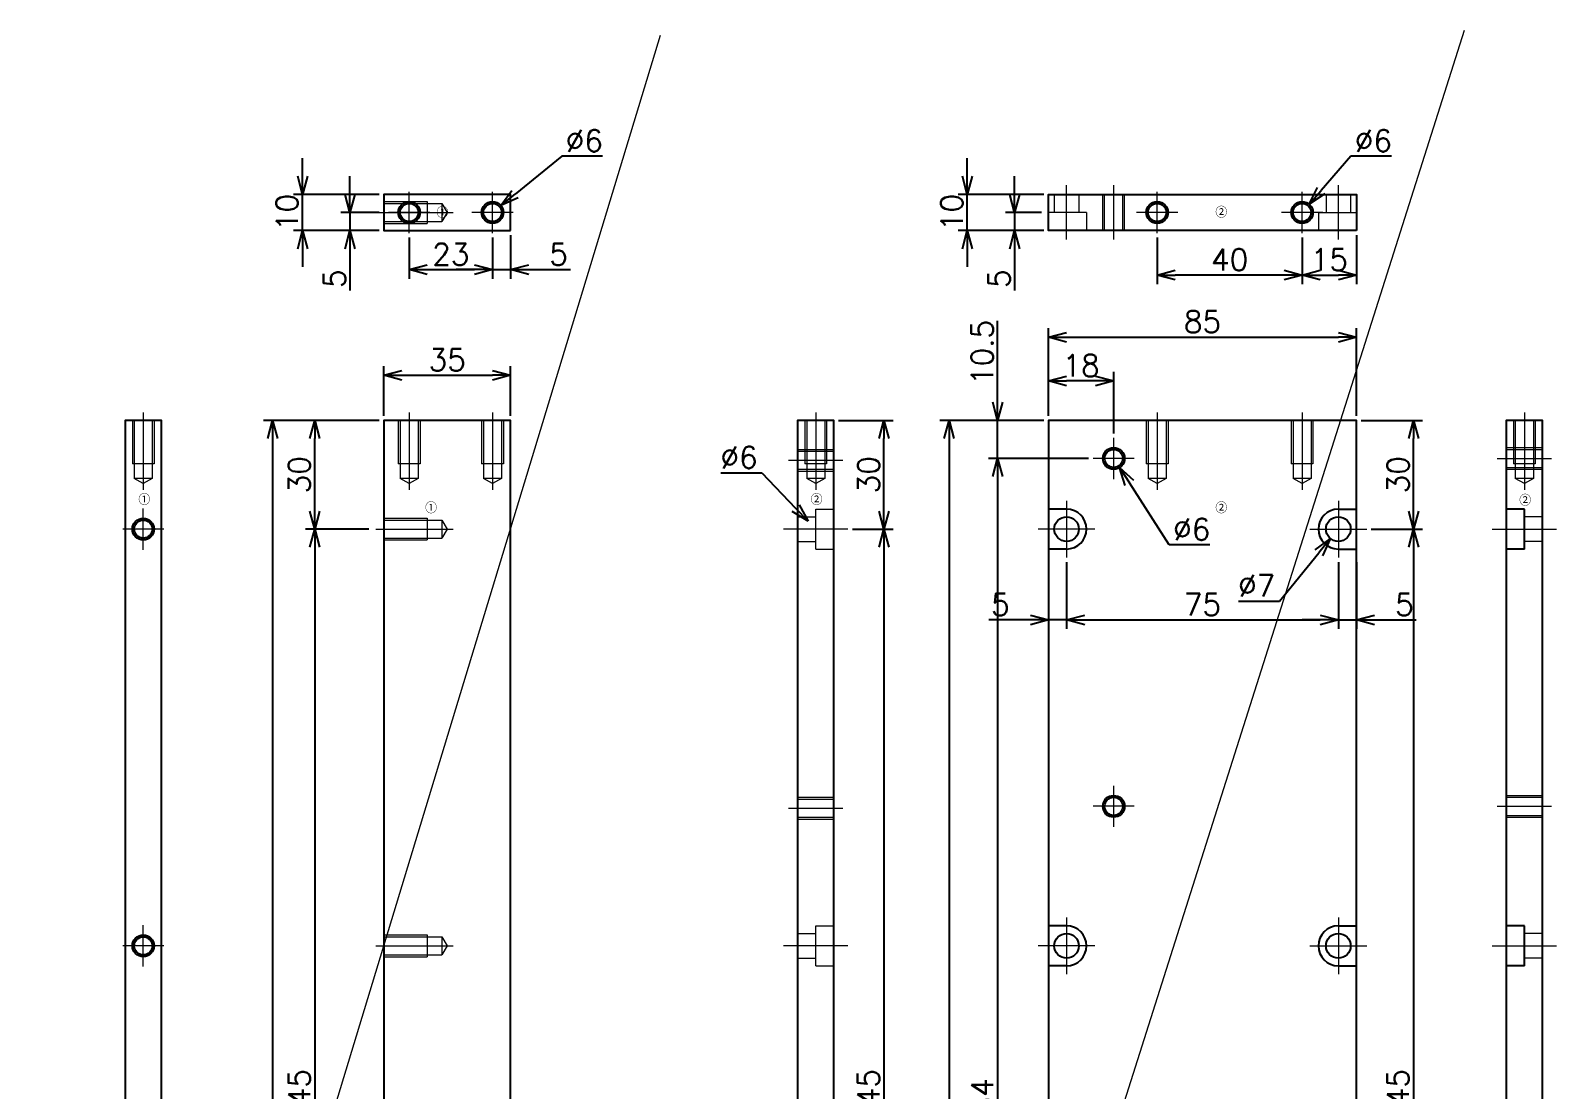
# Model space of a CAD drawing. Header units: millimetres. Extents: x -16130 to 36813, y -8099 to 27484.
# Drawn here: x 9134 to 9555.2, y 26459.9 to 26752.1 of the extents above; entities that cross this region are included whole.
import ezdxf

# ---------------------------------------------------------------- set-up
doc = ezdxf.new("R2010")
doc.units = ezdxf.units.MM
doc.header["$LTSCALE"] = 6
doc.header["$PDMODE"] = 99
doc.header["$PDSIZE"] = 1
doc.linetypes.add('CENTER2', pattern=[28.575, 19.05, -3.175, 3.175, -3.175])
doc.linetypes.add('HIDDEN', pattern=[9.525, 6.35, -3.175])
for name, color, linetype, lineweight in [('04_HIDDEN', 2, 'HIDDEN', 13), ('05_CENTER', 4, 'CENTER2', 13), ('08_DIM', 3, 'Continuous', 13)]:
    doc.layers.add(name, color=color, linetype=linetype, lineweight=lineweight)
doc.layers.add('10_DRAFT', color=8, linetype='Continuous', lineweight=0, plot=False)
doc.styles.add('KSS_TXT', font='txt.shx', dxfattribs={"bigfont": 'extfont2.shx'})
doc.dimstyles.new('KSS_DIM', dxfattribs={"dimtxt": 3, "dimasz": 2.5, "dimexe": 1.25, "dimexo": 0.625, "dimtad": 1, "dimdsep": 46, "dimtxsty": 'KSS_TXT', "dimblk": 'OPEN30', "dimcen": 0, "dimazin": 2, "dimtfac": 0.75, "dimtmove": 0, "dimatfit": 3, "dimldrblk": 'OPEN30', "dimfxl": 1, "dimtolj": 1, "dimarcsym": 0})
doc.dimstyles.new('KSS_DIM$3', dxfattribs={"dimtxt": 3, "dimasz": 2.5, "dimexe": 1.25, "dimexo": 0.625, "dimtad": 1, "dimtih": 1, "dimtoh": 1, "dimdsep": 46, "dimtxsty": 'KSS_TXT', "dimblk": 'OPEN30', "dimcen": 0, "dimazin": 2, "dimtfac": 0.75, "dimtofl": 0, "dimtmove": 0, "dimatfit": 3, "dimldrblk": 'OPEN30', "dimfxl": 1, "dimtolj": 1, "dimarcsym": 0})

# ---------------------------------------------------------------- blocks, each defined once
blk = doc.blocks.new('A$C4AC76D23_1_1')
at = {"color": 0}
blk.add_lwpolyline([(-7, -405), (28, -405), (28, 0), (-7, 0)], close=True, dxfattribs=at)
at = {"layer": '04_HIDDEN'}
for p, q in [((-3, 0), (-3, -12)), ((-2.5, 0), (-2.5, -16)), ((2.5, 0), (2.5, -16)), ((3, 0), (3, -12)), ((20, 0), (20, -12)), ((20.5, 0), (20.5, -16)), ((25.5, 0), (25.5, -16)), ((26, 0), (26, -12)), ((3, -12), (-3, -12)), ((26, -12), (20, -12)), ((0, -17.44), (-2.5, -16)), ((2.5, -16), (-2.5, -16)), ((2.5, -16), (0, -17.44)), ((23, -17.44), (20.5, -16)), ((25.5, -16), (20.5, -16)), ((25.5, -16), (23, -17.44)), ((-7, -27), (5, -27)), ((-7, -27.5), (9, -27.5)), ((5, -27), (5, -33)), ((9, -27.5), (10.44, -30)), ((9, -27.5), (9, -32.5)), ((-7, -32.5), (9, -32.5)), ((-7, -33), (5, -33)), ((10.44, -30), (9, -32.5)), ((-7, -142), (5, -142)), ((-7, -142.5), (9, -142.5)), ((5, -142), (5, -148)), ((9, -142.5), (10.44, -145)), ((9, -142.5), (9, -147.5)), ((10.44, -145), (9, -147.5)), ((-7, -147.5), (9, -147.5)), ((-7, -148), (5, -148))]:
    blk.add_line(p, q, dxfattribs=at)
at = {"layer": '05_CENTER'}
for p, q in [((0, 2.19), (0, -19.18)), ((23, 2.19), (23, -19.18)), ((-9.19, -30), (12.18, -30)), ((-9.19, -145), (12.18, -145))]:
    blk.add_line(p, q, dxfattribs=at)
at = {"layer": '10_DRAFT', "style": 'KSS_TXT'}
blk.add_text('①', height=3, dxfattribs=at).set_placement((4.39, -25.64))
blk = doc.blocks.new('M6tz_1_1_1')
at = {"color": 0}
for radius in [3, 2.5]:
    blk.add_circle((0, 0), radius, dxfattribs=at)
at = {"layer": '05_CENTER'}
for p, q in [((0, -5.68), (0, 5.68)), ((5.68, 0), (-5.68, 0))]:
    blk.add_line(p, q, dxfattribs=at)
blk = doc.blocks.new('A$C66604951_1_1')
at = {"color": 0}
blk.add_lwpolyline([(28, -5), (28, 5), (-7, 5), (-7, -5)], close=True, dxfattribs=at)
at = {"layer": '04_HIDDEN'}
for p, q in [((-7, 3), (5, 3)), ((-7, 2.5), (9, 2.5)), ((5, 3), (5, -3)), ((9, 2.5), (10.44, 0)), ((9, 2.5), (9, -2.5)), ((10.44, 0), (9, -2.5)), ((-7, -2.5), (9, -2.5)), ((-7, -3), (5, -3))]:
    blk.add_line(p, q, dxfattribs=at)
at = {"layer": '05_CENTER'}
blk.add_line((-9.19, 0), (12.18, 0), dxfattribs=at)
for p in [(0, 0), (23, 0)]:
    blk.add_blockref('M6tz_1_1_1', p)
at = {"layer": '10_DRAFT', "style": 'KSS_TXT'}
blk.add_text('①', height=3, dxfattribs=at).set_placement((7.53, -1.52))
blk = doc.blocks.new('A$C596D3FAF_1_1')
at = {"color": 0}
blk.add_lwpolyline([(-5, -405), (5, -405), (5, 0), (-5, 0)], close=True, dxfattribs=at)
at = {"layer": '04_HIDDEN'}
for p, q in [((-3, 0), (-3, -12)), ((-2.5, 0), (-2.5, -16)), ((2.5, 0), (2.5, -16)), ((3, 0), (3, -12)), ((3, -12), (-3, -12)), ((0, -17.44), (-2.5, -16)), ((2.5, -16), (-2.5, -16)), ((2.5, -16), (0, -17.44))]:
    blk.add_line(p, q, dxfattribs=at)
at = {"layer": '05_CENTER'}
blk.add_line((0, 2.19), (0, -19.18), dxfattribs=at)
for p in [(0, -30), (0, -145)]:
    blk.add_blockref('M6tz_1_1_1', p)
at = {"layer": '10_DRAFT', "style": 'KSS_TXT'}
blk.add_text('①', height=3, dxfattribs=at).set_placement((-1.36, -23.35))
blk = doc.blocks.new('A$C70AD5BA4_1_1')
at = {"color": 0}
blk.add_lwpolyline([(-5, -405), (5, -405), (5, 0), (-5, 0)], close=True, dxfattribs=at)
at = {"layer": '04_HIDDEN'}
for p, q in [((-3, 0), (-3, -12)), ((-2.5, 0), (-2.5, -16)), ((2.5, 0), (2.5, -16)), ((3, 0), (3, -12)), ((-5, -8), (5, -8)), ((-5, -8.5), (5, -8.5)), ((3, -12), (-3, -12)), ((-5, -13.5), (5, -13.5)), ((-5, -14), (5, -14)), ((0, -17.44), (-2.5, -16)), ((2.5, -16), (-2.5, -16)), ((2.5, -16), (0, -17.44)), ((-5, -104), (5, -104)), ((-5, -104.5), (5, -104.5)), ((-5, -109.5), (5, -109.5)), ((-5, -110), (5, -110))]:
    blk.add_line(p, q, dxfattribs=at)
at = {"layer": '04_HIDDEN', "color": 9}
for p, q in [((0, -24.5), (5, -24.5)), ((0, -35.5), (0, -24.5)), ((-5, -26.6), (0, -26.6)), ((-5, -33.4), (0, -33.4)), ((0, -35.5), (5, -35.5)), ((-5, -141.6), (0, -141.6)), ((0, -139.5), (5, -139.5)), ((0, -150.5), (0, -139.5)), ((-5, -148.4), (0, -148.4)), ((0, -150.5), (5, -150.5))]:
    blk.add_line(p, q, dxfattribs=at)
at = {"layer": '05_CENTER'}
for p, q in [((0, 2.19), (0, -19.18)), ((-7.5, -11), (7.5, -11)), ((-7.5, -107), (7.5, -107))]:
    blk.add_line(p, q, dxfattribs=at)
at = {"layer": '05_CENTER', "color": 9}
for p, q in [((8.86, -30), (-8.86, -30)), ((8.86, -145), (-8.86, -145))]:
    blk.add_line(p, q, dxfattribs=at)
at = {"layer": '10_DRAFT', "style": 'KSS_TXT'}
blk.add_text('②', height=3, dxfattribs=at).set_placement((-1.43, -23.35))
blk = doc.blocks.new('A$C09780D0B_1_1')
for p, q in [((-67, -24.5), (-72, -24.5)), ((8, -24.5), (13, -24.5)), ((-67, -35.5), (-72, -35.5)), ((8, -35.5), (13, -35.5)), ((-67, -139.5), (-72, -139.5)), ((8, -139.5), (13, -139.5)), ((-67, -150.5), (-72, -150.5)), ((8, -150.5), (13, -150.5))]:
    blk.add_line(p, q)
at = {"color": 0}
blk.add_lwpolyline([(-72, -405), (13, -405), (13, 0), (-72, 0)], close=True, dxfattribs=at)
for centre in [(-67, -30), (8, -30), (-67, -145), (8, -145)]:
    blk.add_circle(centre, 3.4, dxfattribs=at)
for centre, start, end in [((-67, -30), 270, 90), ((8, -30), 90, 270), ((-67, -145), 270, 90), ((8, -145), 90, 270)]:
    blk.add_arc(centre, 5.5, start, end, dxfattribs=at)
at = {"layer": '04_HIDDEN'}
for p, q in [((-45, 0), (-45, -12)), ((-44.5, 0), (-44.5, -16)), ((-39.5, 0), (-39.5, -16)), ((-39, 0), (-39, -12)), ((-5, 0), (-5, -12)), ((-4.5, 0), (-4.5, -16)), ((0.5, 0), (0.5, -16)), ((1, 0), (1, -12)), ((-39, -12), (-45, -12)), ((1, -12), (-5, -12)), ((-42, -17.44), (-44.5, -16)), ((-39.5, -16), (-44.5, -16)), ((-39.5, -16), (-42, -17.44)), ((-2, -17.44), (-4.5, -16)), ((0.5, -16), (-4.5, -16)), ((0.5, -16), (-2, -17.44))]:
    blk.add_line(p, q, dxfattribs=at)
at = {"layer": '05_CENTER'}
for p, q in [((-42, 2.19), (-42, -19.18)), ((-2, 2.19), (-2, -19.18)), ((-67, -22.16), (-67, -37.84)), ((8, -22.16), (8, -37.84)), ((-59.16, -30), (-74.84, -30)), ((0.16, -30), (15.84, -30)), ((-67, -137.16), (-67, -152.84)), ((8, -137.16), (8, -152.84)), ((-59.16, -145), (-74.84, -145)), ((0.16, -145), (15.84, -145))]:
    blk.add_line(p, q, dxfattribs=at)
for p in [(-54, -10.5), (-54, -106.5)]:
    blk.add_blockref('M6tz_1_1_1', p)
at = {"layer": '10_DRAFT', "style": 'KSS_TXT'}
blk.add_text('②', height=3, dxfattribs=at).set_placement((-25.95, -25.64))
blk = doc.blocks.new('_Open30')
at = {"color": 0, "linetype": 'ByBlock', "lineweight": -2}
for p, q in [((-1, 0.268), (0, 0)), ((0, 0), (-1, -0.268)), ((0, 0), (-1, 0))]:
    blk.add_line(p, q, dxfattribs=at)
blk = doc.blocks.new('*D976')
at = {"layer": '08_DIM', "color": 0, "lineweight": -2, "transparency": 16777216}
for p, q in [((9231.53, 26645.77), (9231.53, 26659.47)), ((9266.53, 26645.77), (9266.53, 26659.47)), ((9236.53, 26656.97), (9261.53, 26656.97))]:
    blk.add_line(p, q, dxfattribs=at)
at = {"layer": 'Defpoints', "color": 0, "transparency": 16777216}
for p in [(9266.53, 26656.97), (9231.53, 26644.52), (9266.53, 26644.52)]:
    blk.add_point(p, dxfattribs=at)
at = {"layer": '08_DIM', "color": 0, "lineweight": -2, "transparency": 16777216, "xscale": 5, "yscale": 5, "zscale": 5, "rotation": 180}
blk.add_blockref('_Open30', (9231.53, 26656.97), dxfattribs=at)
at = {"layer": '08_DIM', "color": 0, "lineweight": -2, "transparency": 16777216, "xscale": 5, "yscale": 5, "zscale": 5}
blk.add_blockref('_Open30', (9266.53, 26656.97), dxfattribs=at)
at = {"layer": '08_DIM', "color": 0, "transparency": 16777216, "insert": (9249.03, 26661.23), "char_height": 6, "attachment_point": 5, "style": 'KSS_TXT'}
blk.add_mtext('\\A1;35', dxfattribs=at)
blk = doc.blocks.new('*D977')
at = {"layer": '08_DIM', "color": 0, "lineweight": -2, "transparency": 16777216}
for p, q in [((9230.28, 26644.52), (9209.96, 26644.52)), ((9212.46, 26619.52), (9212.46, 26639.52)), ((9227.44, 26614.52), (9209.96, 26614.52))]:
    blk.add_line(p, q, dxfattribs=at)
at = {"layer": 'Defpoints', "color": 0, "transparency": 16777216}
for p in [(9212.46, 26644.52), (9231.53, 26644.52), (9228.69, 26614.52)]:
    blk.add_point(p, dxfattribs=at)
at = {"layer": '08_DIM', "color": 0, "lineweight": -2, "transparency": 16777216, "xscale": 5, "yscale": 5, "zscale": 5}
for p, rotation in [((9212.46, 26644.52), 90), ((9212.46, 26614.52), 270)]:
    blk.add_blockref('_Open30', p, dxfattribs=dict(at, rotation=rotation))
at = {"layer": '08_DIM', "color": 0, "transparency": 16777216, "insert": (9208.21, 26629.52), "char_height": 6, "attachment_point": 5, "rotation": 90, "style": 'KSS_TXT'}
blk.add_mtext('\\A1;30', dxfattribs=at)
blk = doc.blocks.new('*D978')
at = {"layer": '08_DIM', "color": 0, "lineweight": -2, "transparency": 16777216}
for p, q in [((9227.44, 26614.52), (9209.96, 26614.52)), ((9212.46, 26609.52), (9212.46, 26274.52)), ((9227.44, 26269.52), (9209.96, 26269.52))]:
    blk.add_line(p, q, dxfattribs=at)
at = {"layer": 'Defpoints', "color": 0, "transparency": 16777216}
for p in [(9228.69, 26614.52), (9212.46, 26269.52), (9228.69, 26269.52)]:
    blk.add_point(p, dxfattribs=at)
at = {"layer": '08_DIM', "color": 0, "lineweight": -2, "transparency": 16777216, "xscale": 5, "yscale": 5, "zscale": 5}
for p, rotation in [((9212.46, 26614.52), 90), ((9212.46, 26269.52), 270)]:
    blk.add_blockref('_Open30', p, dxfattribs=dict(at, rotation=rotation))
at = {"layer": '08_DIM', "color": 0, "transparency": 16777216, "insert": (9208.2, 26442.02), "char_height": 6, "attachment_point": 5, "rotation": 90, "style": 'KSS_TXT'}
blk.add_mtext('\\A1;3x115=345', dxfattribs=at)
blk = doc.blocks.new('*D979')
at = {"layer": '08_DIM', "color": 0, "lineweight": -2, "transparency": 16777216}
for p, q in [((9230.28, 26644.52), (9198.34, 26644.52)), ((9200.84, 26639.52), (9200.84, 26244.52)), ((9230.28, 26239.52), (9198.34, 26239.52))]:
    blk.add_line(p, q, dxfattribs=at)
at = {"layer": 'Defpoints', "color": 0, "transparency": 16777216}
for p in [(9231.53, 26644.52), (9200.84, 26239.52), (9231.53, 26239.52)]:
    blk.add_point(p, dxfattribs=at)
at = {"layer": '08_DIM', "color": 0, "lineweight": -2, "transparency": 16777216, "xscale": 5, "yscale": 5, "zscale": 5}
for p, rotation in [((9200.84, 26644.52), 90), ((9200.84, 26239.52), 270)]:
    blk.add_blockref('_Open30', p, dxfattribs=dict(at, rotation=rotation))
at = {"layer": '08_DIM', "color": 0, "transparency": 16777216, "insert": (9196.59, 26442.02), "char_height": 6, "attachment_point": 5, "rotation": 90, "style": 'KSS_TXT'}
blk.add_mtext('\\A1;405', dxfattribs=at)
blk = doc.blocks.new('*D981')
at = {"layer": '08_DIM', "color": 0, "lineweight": -2, "transparency": 16777216}
for p, q in [((9238.53, 26694.98), (9238.53, 26683.63)), ((9261.53, 26694.98), (9261.53, 26683.63)), ((9243.53, 26686.13), (9256.53, 26686.13))]:
    blk.add_line(p, q, dxfattribs=at)
at = {"layer": 'Defpoints', "color": 0, "transparency": 16777216}
for p in [(9238.53, 26696.23), (9261.53, 26696.23), (9261.53, 26686.13)]:
    blk.add_point(p, dxfattribs=at)
at = {"layer": '08_DIM', "color": 0, "lineweight": -2, "transparency": 16777216, "xscale": 5, "yscale": 5, "zscale": 5, "rotation": 180}
blk.add_blockref('_Open30', (9238.53, 26686.13), dxfattribs=at)
at = {"layer": '08_DIM', "color": 0, "lineweight": -2, "transparency": 16777216, "xscale": 5, "yscale": 5, "zscale": 5}
blk.add_blockref('_Open30', (9261.53, 26686.13), dxfattribs=at)
at = {"layer": '08_DIM', "color": 0, "transparency": 16777216, "insert": (9250.03, 26690.38), "char_height": 6, "attachment_point": 5, "style": 'KSS_TXT'}
blk.add_mtext('\\A1;23', dxfattribs=at)
blk = doc.blocks.new('*D982')
at = {"layer": '08_DIM', "color": 0, "lineweight": -2, "transparency": 16777216}
for p, q in [((9261.53, 26694.98), (9261.53, 26683.63)), ((9266.53, 26695.65), (9266.53, 26683.63)), ((9256.53, 26686.13), (9251.53, 26686.13)), ((9261.53, 26686.13), (9266.53, 26686.13)), ((9271.53, 26686.13), (9283.03, 26686.13))]:
    blk.add_line(p, q, dxfattribs=at)
at = {"layer": 'Defpoints', "color": 0, "transparency": 16777216}
for p in [(9261.53, 26696.23), (9266.53, 26696.9), (9266.53, 26686.13)]:
    blk.add_point(p, dxfattribs=at)
at = {"layer": '08_DIM', "color": 0, "lineweight": -2, "transparency": 16777216, "xscale": 5, "yscale": 5, "zscale": 5}
blk.add_blockref('_Open30', (9261.53, 26686.13), dxfattribs=at)
at = {"layer": '08_DIM', "color": 0, "lineweight": -2, "transparency": 16777216, "xscale": 5, "yscale": 5, "zscale": 5, "rotation": 180}
blk.add_blockref('_Open30', (9266.53, 26686.13), dxfattribs=at)
at = {"layer": '08_DIM', "color": 0, "transparency": 16777216, "insert": (9279.78, 26690.38), "char_height": 6, "attachment_point": 5, "style": 'KSS_TXT'}
blk.add_mtext('\\A1;5', dxfattribs=at)
blk = doc.blocks.new('*D983')
at = {"layer": '08_DIM', "color": 0, "lineweight": -2, "transparency": 16777216}
for p, q in [((9209.1, 26711.9), (9209.1, 26716.9)), ((9230.28, 26706.9), (9206.6, 26706.9)), ((9209.1, 26696.9), (9209.1, 26706.9)), ((9230.28, 26696.9), (9206.6, 26696.9)), ((9209.1, 26691.9), (9209.1, 26686.9))]:
    blk.add_line(p, q, dxfattribs=at)
at = {"layer": 'Defpoints', "color": 0, "transparency": 16777216}
for p in [(9209.1, 26706.9), (9231.53, 26706.9), (9231.53, 26696.9)]:
    blk.add_point(p, dxfattribs=at)
at = {"layer": '08_DIM', "color": 0, "lineweight": -2, "transparency": 16777216, "xscale": 5, "yscale": 5, "zscale": 5}
for p, rotation in [((9209.1, 26706.9), 270), ((9209.1, 26696.9), 90)]:
    blk.add_blockref('_Open30', p, dxfattribs=dict(at, rotation=rotation))
at = {"layer": '08_DIM', "color": 0, "transparency": 16777216, "insert": (9204.85, 26701.9), "char_height": 6, "attachment_point": 5, "rotation": 90, "style": 'KSS_TXT'}
blk.add_mtext('\\A1;10', dxfattribs=at)
blk = doc.blocks.new('*D984')
at = {"layer": '08_DIM', "color": 0, "lineweight": -2, "transparency": 16777216}
for p, q in [((9222.18, 26706.9), (9222.18, 26711.9)), ((9230.28, 26701.9), (9219.68, 26701.9)), ((9222.18, 26701.9), (9222.18, 26696.9)), ((9230.28, 26696.9), (9219.68, 26696.9)), ((9222.18, 26691.9), (9222.18, 26680.4))]:
    blk.add_line(p, q, dxfattribs=at)
at = {"layer": 'Defpoints', "color": 0, "transparency": 16777216}
for p in [(9231.53, 26701.9), (9222.18, 26696.9), (9231.53, 26696.9)]:
    blk.add_point(p, dxfattribs=at)
at = {"layer": '08_DIM', "color": 0, "lineweight": -2, "transparency": 16777216, "xscale": 5, "yscale": 5, "zscale": 5}
for p, rotation in [((9222.18, 26701.9), 270), ((9222.18, 26696.9), 90)]:
    blk.add_blockref('_Open30', p, dxfattribs=dict(at, rotation=rotation))
at = {"layer": '08_DIM', "color": 0, "transparency": 16777216, "insert": (9217.93, 26683.65), "char_height": 6, "attachment_point": 5, "rotation": 90, "style": 'KSS_TXT'}
blk.add_mtext('\\A1;5', dxfattribs=at)
blk = doc.blocks.new('*D985')
at = {"layer": '08_DIM', "color": 0, "lineweight": -2, "transparency": 16777216}
for p, q in [((9280.62, 26717.42), (9267.74, 26706.95)), ((9291.87, 26717.42), (9280.62, 26717.42))]:
    blk.add_line(p, q, dxfattribs=at)
at = {"layer": 'Defpoints', "color": 0, "transparency": 16777216}
for p in [(9263.86, 26703.79), (9259.2, 26700.01)]:
    blk.add_point(p, dxfattribs=at)
at = {"layer": '08_DIM', "color": 0, "lineweight": -2, "transparency": 16777216, "xscale": 5, "yscale": 5, "zscale": 5, "rotation": 219.1107463387515}
blk.add_blockref('_Open30', (9263.86, 26703.79), dxfattribs=at)
at = {"layer": '08_DIM', "color": 0, "transparency": 16777216, "insert": (9286.87, 26721.67), "char_height": 6, "attachment_point": 5, "style": 'KSS_TXT'}
blk.add_mtext('\\A1;%%C6', dxfattribs=at)
blk = doc.blocks.new('*D986')
at = {"layer": '08_DIM', "color": 0, "lineweight": -2, "transparency": 16777216}
for p, q in [((9414.96, 26645.77), (9414.96, 26657.92)), ((9432.96, 26640.95), (9432.96, 26657.92)), ((9427.96, 26655.42), (9419.96, 26655.42))]:
    blk.add_line(p, q, dxfattribs=at)
at = {"layer": 'Defpoints', "color": 0, "transparency": 16777216}
for p in [(9414.96, 26655.42), (9414.96, 26644.52), (9432.96, 26639.7)]:
    blk.add_point(p, dxfattribs=at)
at = {"layer": '08_DIM', "color": 0, "lineweight": -2, "transparency": 16777216, "xscale": 5, "yscale": 5, "zscale": 5, "rotation": 180}
blk.add_blockref('_Open30', (9414.96, 26655.42), dxfattribs=at)
at = {"layer": '08_DIM', "color": 0, "lineweight": -2, "transparency": 16777216, "xscale": 5, "yscale": 5, "zscale": 5}
blk.add_blockref('_Open30', (9432.96, 26655.42), dxfattribs=at)
at = {"layer": '08_DIM', "color": 0, "transparency": 16777216, "insert": (9423.96, 26659.67), "char_height": 6, "attachment_point": 5, "style": 'KSS_TXT'}
blk.add_mtext('\\A1;18', dxfattribs=at)
blk = doc.blocks.new('*D987')
at = {"layer": '08_DIM', "color": 0, "lineweight": -2, "transparency": 16777216}
for p, q in [((9414.96, 26645.77), (9414.96, 26669.98)), ((9499.96, 26645.77), (9499.96, 26669.98)), ((9419.96, 26667.48), (9494.96, 26667.48))]:
    blk.add_line(p, q, dxfattribs=at)
at = {"layer": 'Defpoints', "color": 0, "transparency": 16777216}
for p in [(9499.96, 26667.48), (9414.96, 26644.52), (9499.96, 26644.52)]:
    blk.add_point(p, dxfattribs=at)
at = {"layer": '08_DIM', "color": 0, "lineweight": -2, "transparency": 16777216, "xscale": 5, "yscale": 5, "zscale": 5, "rotation": 180}
blk.add_blockref('_Open30', (9414.96, 26667.48), dxfattribs=at)
at = {"layer": '08_DIM', "color": 0, "lineweight": -2, "transparency": 16777216, "xscale": 5, "yscale": 5, "zscale": 5}
blk.add_blockref('_Open30', (9499.96, 26667.48), dxfattribs=at)
at = {"layer": '08_DIM', "color": 0, "transparency": 16777216, "insert": (9457.46, 26671.74), "char_height": 6, "attachment_point": 5, "style": 'KSS_TXT'}
blk.add_mtext('\\A1;85', dxfattribs=at)
blk = doc.blocks.new('*D988')
at = {"layer": '08_DIM', "color": 0, "lineweight": -2, "transparency": 16777216}
for p, q in [((9400.93, 26649.52), (9400.93, 26672.02)), ((9413.71, 26644.52), (9398.43, 26644.52)), ((9400.93, 26634.02), (9400.93, 26644.52)), ((9426.03, 26634.02), (9398.43, 26634.02)), ((9400.93, 26629.02), (9400.93, 26624.02))]:
    blk.add_line(p, q, dxfattribs=at)
at = {"layer": 'Defpoints', "color": 0, "transparency": 16777216}
for p in [(9400.93, 26644.52), (9414.96, 26644.52), (9427.28, 26634.02)]:
    blk.add_point(p, dxfattribs=at)
at = {"layer": '08_DIM', "color": 0, "lineweight": -2, "transparency": 16777216, "xscale": 5, "yscale": 5, "zscale": 5}
for p, rotation in [((9400.93, 26644.52), 270), ((9400.93, 26634.02), 90)]:
    blk.add_blockref('_Open30', p, dxfattribs=dict(at, rotation=rotation))
at = {"layer": '08_DIM', "color": 0, "transparency": 16777216, "insert": (9396.67, 26663.27), "char_height": 6, "attachment_point": 5, "rotation": 90, "style": 'KSS_TXT'}
blk.add_mtext('\\A1;10.5', dxfattribs=at)
blk = doc.blocks.new('*D989')
at = {"layer": '08_DIM', "color": 0, "lineweight": -2, "transparency": 16777216}
for p, q in [((9413.71, 26644.52), (9385.01, 26644.52)), ((9387.51, 26639.52), (9387.51, 26244.52)), ((9413.71, 26239.52), (9385.01, 26239.52))]:
    blk.add_line(p, q, dxfattribs=at)
at = {"layer": 'Defpoints', "color": 0, "transparency": 16777216}
for p in [(9414.96, 26644.52), (9387.51, 26239.52), (9414.96, 26239.52)]:
    blk.add_point(p, dxfattribs=at)
at = {"layer": '08_DIM', "color": 0, "lineweight": -2, "transparency": 16777216, "xscale": 5, "yscale": 5, "zscale": 5}
for p, rotation in [((9387.51, 26644.52), 90), ((9387.51, 26239.52), 270)]:
    blk.add_blockref('_Open30', p, dxfattribs=dict(at, rotation=rotation))
at = {"layer": '08_DIM', "color": 0, "transparency": 16777216, "insert": (9383.26, 26442.02), "char_height": 6, "attachment_point": 5, "rotation": 90, "style": 'KSS_TXT'}
blk.add_mtext('\\A1;405', dxfattribs=at)
blk = doc.blocks.new('*D990')
at = {"layer": '08_DIM', "color": 0, "lineweight": -2, "transparency": 16777216}
for p, q in [((9426.03, 26634.02), (9398.43, 26634.02)), ((9400.93, 26629.02), (9400.93, 26255.02)), ((9426.03, 26250.02), (9398.43, 26250.02))]:
    blk.add_line(p, q, dxfattribs=at)
at = {"layer": 'Defpoints', "color": 0, "transparency": 16777216}
for p in [(9427.28, 26634.02), (9400.93, 26250.02), (9427.28, 26250.02)]:
    blk.add_point(p, dxfattribs=at)
at = {"layer": '08_DIM', "color": 0, "lineweight": -2, "transparency": 16777216, "xscale": 5, "yscale": 5, "zscale": 5}
for p, rotation in [((9400.93, 26634.02), 90), ((9400.93, 26250.02), 270)]:
    blk.add_blockref('_Open30', p, dxfattribs=dict(at, rotation=rotation))
at = {"layer": '08_DIM', "color": 0, "transparency": 16777216, "insert": (9396.68, 26442.02), "char_height": 6, "attachment_point": 5, "rotation": 90, "style": 'KSS_TXT'}
blk.add_mtext('\\A1;4x96=384', dxfattribs=at)
blk = doc.blocks.new('*D991')
at = {"layer": '08_DIM', "color": 0, "lineweight": -2, "transparency": 16777216}
for p, q in [((9356.98, 26644.52), (9372.06, 26644.52)), ((9369.56, 26619.52), (9369.56, 26639.52)), ((9360.84, 26614.52), (9372.06, 26614.52))]:
    blk.add_line(p, q, dxfattribs=at)
at = {"layer": 'Defpoints', "color": 0, "transparency": 16777216}
for p in [(9355.73, 26644.52), (9369.56, 26644.52), (9359.59, 26614.52)]:
    blk.add_point(p, dxfattribs=at)
at = {"layer": '08_DIM', "color": 0, "lineweight": -2, "transparency": 16777216, "xscale": 5, "yscale": 5, "zscale": 5}
for p, rotation in [((9369.56, 26644.52), 90), ((9369.56, 26614.52), 270)]:
    blk.add_blockref('_Open30', p, dxfattribs=dict(at, rotation=rotation))
at = {"layer": '08_DIM', "color": 0, "transparency": 16777216, "insert": (9365.31, 26629.52), "char_height": 6, "attachment_point": 5, "rotation": 90, "style": 'KSS_TXT'}
blk.add_mtext('\\A1;30', dxfattribs=at)
blk = doc.blocks.new('*D992')
at = {"layer": '08_DIM', "color": 0, "lineweight": -2, "transparency": 16777216}
for p, q in [((9360.84, 26614.52), (9372.06, 26614.52)), ((9369.56, 26609.52), (9369.56, 26274.52)), ((9360.84, 26269.52), (9372.06, 26269.52))]:
    blk.add_line(p, q, dxfattribs=at)
at = {"layer": 'Defpoints', "color": 0, "transparency": 16777216}
for p in [(9359.59, 26614.52), (9359.59, 26269.52), (9369.56, 26269.52)]:
    blk.add_point(p, dxfattribs=at)
at = {"layer": '08_DIM', "color": 0, "lineweight": -2, "transparency": 16777216, "xscale": 5, "yscale": 5, "zscale": 5}
for p, rotation in [((9369.56, 26614.52), 90), ((9369.56, 26269.52), 270)]:
    blk.add_blockref('_Open30', p, dxfattribs=dict(at, rotation=rotation))
at = {"layer": '08_DIM', "color": 0, "transparency": 16777216, "insert": (9365.3, 26442.02), "char_height": 6, "attachment_point": 5, "rotation": 90, "style": 'KSS_TXT'}
blk.add_mtext('\\A1;3x115=345', dxfattribs=at)
blk = doc.blocks.new('*D994')
at = {"layer": '08_DIM', "color": 0, "lineweight": -2, "transparency": 16777216}
for p, q in [((9501.21, 26644.52), (9518.21, 26644.52)), ((9515.71, 26619.52), (9515.71, 26639.52)), ((9504.05, 26614.52), (9518.21, 26614.52))]:
    blk.add_line(p, q, dxfattribs=at)
at = {"layer": 'Defpoints', "color": 0, "transparency": 16777216}
for p in [(9499.96, 26644.52), (9515.71, 26644.52), (9502.8, 26614.52)]:
    blk.add_point(p, dxfattribs=at)
at = {"layer": '08_DIM', "color": 0, "lineweight": -2, "transparency": 16777216, "xscale": 5, "yscale": 5, "zscale": 5}
for p, rotation in [((9515.71, 26644.52), 90), ((9515.71, 26614.52), 270)]:
    blk.add_blockref('_Open30', p, dxfattribs=dict(at, rotation=rotation))
at = {"layer": '08_DIM', "color": 0, "transparency": 16777216, "insert": (9511.46, 26629.52), "char_height": 6, "attachment_point": 5, "rotation": 90, "style": 'KSS_TXT'}
blk.add_mtext('\\A1;30', dxfattribs=at)
blk = doc.blocks.new('*D995')
at = {"layer": '08_DIM', "color": 0, "lineweight": -2, "transparency": 16777216}
for p, q in [((9504.05, 26614.52), (9518.21, 26614.52)), ((9515.71, 26609.52), (9515.71, 26274.52)), ((9504.05, 26269.52), (9518.21, 26269.52))]:
    blk.add_line(p, q, dxfattribs=at)
at = {"layer": 'Defpoints', "color": 0, "transparency": 16777216}
for p in [(9502.8, 26614.52), (9502.8, 26269.52), (9515.71, 26269.52)]:
    blk.add_point(p, dxfattribs=at)
at = {"layer": '08_DIM', "color": 0, "lineweight": -2, "transparency": 16777216, "xscale": 5, "yscale": 5, "zscale": 5}
for p, rotation in [((9515.71, 26614.52), 90), ((9515.71, 26269.52), 270)]:
    blk.add_blockref('_Open30', p, dxfattribs=dict(at, rotation=rotation))
at = {"layer": '08_DIM', "color": 0, "transparency": 16777216, "insert": (9511.45, 26442.02), "char_height": 6, "attachment_point": 5, "rotation": 90, "style": 'KSS_TXT'}
blk.add_mtext('\\A1;3x115=345', dxfattribs=at)
blk = doc.blocks.new('*D997')
at = {"layer": '08_DIM', "color": 0, "lineweight": -2, "transparency": 16777216}
for p, q in [((9444.96, 26694.98), (9444.96, 26682.14)), ((9484.96, 26694.98), (9484.96, 26682.14)), ((9479.96, 26684.64), (9449.96, 26684.64))]:
    blk.add_line(p, q, dxfattribs=at)
at = {"layer": 'Defpoints', "color": 0, "transparency": 16777216}
for p in [(9444.96, 26696.23), (9484.96, 26696.23), (9444.96, 26684.64)]:
    blk.add_point(p, dxfattribs=at)
at = {"layer": '08_DIM', "color": 0, "lineweight": -2, "transparency": 16777216, "xscale": 5, "yscale": 5, "zscale": 5, "rotation": 180}
blk.add_blockref('_Open30', (9444.96, 26684.64), dxfattribs=at)
at = {"layer": '08_DIM', "color": 0, "lineweight": -2, "transparency": 16777216, "xscale": 5, "yscale": 5, "zscale": 5}
blk.add_blockref('_Open30', (9484.96, 26684.64), dxfattribs=at)
at = {"layer": '08_DIM', "color": 0, "transparency": 16777216, "insert": (9464.96, 26688.89), "char_height": 6, "attachment_point": 5, "style": 'KSS_TXT'}
blk.add_mtext('\\A1;40', dxfattribs=at)
blk = doc.blocks.new('*D998')
at = {"layer": '08_DIM', "color": 0, "lineweight": -2, "transparency": 16777216}
for p, q in [((9484.96, 26694.98), (9484.96, 26682.14)), ((9499.96, 26695.65), (9499.96, 26682.14)), ((9489.96, 26684.64), (9494.96, 26684.64))]:
    blk.add_line(p, q, dxfattribs=at)
at = {"layer": 'Defpoints', "color": 0, "transparency": 16777216}
for p in [(9484.96, 26696.23), (9499.96, 26696.9), (9499.96, 26684.64)]:
    blk.add_point(p, dxfattribs=at)
at = {"layer": '08_DIM', "color": 0, "lineweight": -2, "transparency": 16777216, "xscale": 5, "yscale": 5, "zscale": 5, "rotation": 180}
blk.add_blockref('_Open30', (9484.96, 26684.64), dxfattribs=at)
at = {"layer": '08_DIM', "color": 0, "lineweight": -2, "transparency": 16777216, "xscale": 5, "yscale": 5, "zscale": 5}
blk.add_blockref('_Open30', (9499.96, 26684.64), dxfattribs=at)
at = {"layer": '08_DIM', "color": 0, "transparency": 16777216, "insert": (9492.46, 26688.89), "char_height": 6, "attachment_point": 5, "style": 'KSS_TXT'}
blk.add_mtext('\\A1;15', dxfattribs=at)
blk = doc.blocks.new('*D1002')
at = {"layer": '08_DIM', "color": 0, "lineweight": -2, "transparency": 16777216}
for p, q in [((9392.53, 26711.9), (9392.53, 26716.9)), ((9413.71, 26706.9), (9390.03, 26706.9)), ((9392.53, 26696.9), (9392.53, 26706.9)), ((9413.71, 26696.9), (9390.03, 26696.9)), ((9392.53, 26691.9), (9392.53, 26686.9))]:
    blk.add_line(p, q, dxfattribs=at)
at = {"layer": 'Defpoints', "color": 0, "transparency": 16777216}
for p in [(9392.53, 26706.9), (9414.96, 26706.9), (9414.96, 26696.9)]:
    blk.add_point(p, dxfattribs=at)
at = {"layer": '08_DIM', "color": 0, "lineweight": -2, "transparency": 16777216, "xscale": 5, "yscale": 5, "zscale": 5}
for p, rotation in [((9392.53, 26706.9), 270), ((9392.53, 26696.9), 90)]:
    blk.add_blockref('_Open30', p, dxfattribs=dict(at, rotation=rotation))
at = {"layer": '08_DIM', "color": 0, "transparency": 16777216, "insert": (9388.28, 26701.9), "char_height": 6, "attachment_point": 5, "rotation": 90, "style": 'KSS_TXT'}
blk.add_mtext('\\A1;10', dxfattribs=at)
blk = doc.blocks.new('*D1003')
at = {"layer": '08_DIM', "color": 0, "lineweight": -2, "transparency": 16777216}
for p, q in [((9405.61, 26706.9), (9405.61, 26711.9)), ((9413.03, 26701.9), (9403.11, 26701.9)), ((9405.61, 26701.9), (9405.61, 26696.9)), ((9413.71, 26696.9), (9403.11, 26696.9)), ((9405.61, 26691.9), (9405.61, 26680.4))]:
    blk.add_line(p, q, dxfattribs=at)
at = {"layer": 'Defpoints', "color": 0, "transparency": 16777216}
for p in [(9414.28, 26701.9), (9405.61, 26696.9), (9414.96, 26696.9)]:
    blk.add_point(p, dxfattribs=at)
at = {"layer": '08_DIM', "color": 0, "lineweight": -2, "transparency": 16777216, "xscale": 5, "yscale": 5, "zscale": 5}
for p, rotation in [((9405.61, 26701.9), 270), ((9405.61, 26696.9), 90)]:
    blk.add_blockref('_Open30', p, dxfattribs=dict(at, rotation=rotation))
at = {"layer": '08_DIM', "color": 0, "transparency": 16777216, "insert": (9401.35, 26683.65), "char_height": 6, "attachment_point": 5, "rotation": 90, "style": 'KSS_TXT'}
blk.add_mtext('\\A1;5', dxfattribs=at)
blk = doc.blocks.new('*D1009')
at = {"layer": '08_DIM', "color": 0, "lineweight": -2, "transparency": 16777216}
for p, q in [((9498.37, 26717.42), (9490.19, 26707.96)), ((9509.62, 26717.42), (9498.37, 26717.42))]:
    blk.add_line(p, q, dxfattribs=at)
at = {"layer": 'Defpoints', "color": 0, "transparency": 16777216}
for p in [(9486.92, 26704.17), (9482.99, 26699.63)]:
    blk.add_point(p, dxfattribs=at)
at = {"layer": '08_DIM', "color": 0, "lineweight": -2, "transparency": 16777216, "xscale": 5, "yscale": 5, "zscale": 5, "rotation": 229.1725852427674}
blk.add_blockref('_Open30', (9486.92, 26704.17), dxfattribs=at)
at = {"layer": '08_DIM', "color": 0, "transparency": 16777216, "insert": (9504.62, 26721.67), "char_height": 6, "attachment_point": 5, "style": 'KSS_TXT'}
blk.add_mtext('\\A1;%%C6', dxfattribs=at)
blk = doc.blocks.new('*D1011')
at = {"layer": '08_DIM', "color": 0, "lineweight": -2, "transparency": 16777216}
for p, q in [((9478.69, 26594.68), (9489.57, 26607.95)), ((9467.44, 26594.68), (9478.69, 26594.68))]:
    blk.add_line(p, q, dxfattribs=at)
at = {"layer": 'Defpoints', "color": 0, "transparency": 16777216}
for p in [(9497.17, 26617.23), (9492.74, 26611.82)]:
    blk.add_point(p, dxfattribs=at)
at = {"layer": '08_DIM', "color": 0, "lineweight": -2, "transparency": 16777216, "xscale": 5, "yscale": 5, "zscale": 5, "rotation": 50.6591381085605}
blk.add_blockref('_Open30', (9492.74, 26611.82), dxfattribs=at)
at = {"layer": '08_DIM', "color": 0, "transparency": 16777216, "insert": (9472.44, 26598.93), "char_height": 6, "attachment_point": 5, "style": 'KSS_TXT'}
blk.add_mtext('\\A1;%%C7', dxfattribs=at)
blk = doc.blocks.new('*D1012')
at = {"layer": '08_DIM', "color": 0, "lineweight": -2, "transparency": 16777216}
for p, q in [((9448.24, 26610.22), (9437.28, 26627.29)), ((9459.49, 26610.22), (9448.24, 26610.22))]:
    blk.add_line(p, q, dxfattribs=at)
at = {"layer": 'Defpoints', "color": 0, "transparency": 16777216}
for p in [(9431.33, 26636.55), (9434.58, 26631.5)]:
    blk.add_point(p, dxfattribs=at)
at = {"layer": '08_DIM', "color": 0, "lineweight": -2, "transparency": 16777216, "xscale": 5, "yscale": 5, "zscale": 5, "rotation": 122.7160148399391}
blk.add_blockref('_Open30', (9434.58, 26631.5), dxfattribs=at)
at = {"layer": '08_DIM', "color": 0, "transparency": 16777216, "insert": (9454.49, 26614.47), "char_height": 6, "attachment_point": 5, "style": 'KSS_TXT'}
blk.add_mtext('\\A1;%%C6', dxfattribs=at)
blk = doc.blocks.new('*D1013')
at = {"layer": '08_DIM', "color": 0, "lineweight": -2, "transparency": 16777216}
for p, q in [((9324.56, 26630.04), (9335.81, 26630.04)), ((9335.81, 26630.04), (9345.19, 26620.29))]:
    blk.add_line(p, q, dxfattribs=at)
at = {"layer": 'Defpoints', "color": 0, "transparency": 16777216}
for p in [(9348.65, 26616.69), (9352.81, 26612.36)]:
    blk.add_point(p, dxfattribs=at)
at = {"layer": '08_DIM', "color": 0, "lineweight": -2, "transparency": 16777216, "xscale": 5, "yscale": 5, "zscale": 5, "rotation": 313.8685287814894}
blk.add_blockref('_Open30', (9348.65, 26616.69), dxfattribs=at)
at = {"layer": '08_DIM', "color": 0, "transparency": 16777216, "insert": (9329.56, 26634.29), "char_height": 6, "attachment_point": 5, "style": 'KSS_TXT'}
blk.add_mtext('\\A1;%%C6', dxfattribs=at)
blk = doc.blocks.new('A$C30F740D0_1_1')
at = {"color": 0}
blk.add_lwpolyline([(13, -5), (-72, -5), (-72, 5), (13, 5)], close=True, dxfattribs=at)
at = {"layer": '04_HIDDEN'}
for p, q in [((-70.4, 5), (-70.4, 0)), ((-63.6, 5), (-63.6, 0)), ((-57, -5), (-57, 5)), ((-56.5, -5), (-56.5, 5)), ((-51.5, -5), (-51.5, 5)), ((-51, -5), (-51, 5)), ((4.6, 5), (4.6, 0)), ((11.4, 5), (11.4, 0)), ((-61.5, 0), (-72, 0)), ((2.5, 0), (13, 0)), ((-61.5, 0), (-61.5, -5)), ((2.5, 0), (2.5, -5))]:
    blk.add_line(p, q, dxfattribs=at)
at = {"layer": '05_CENTER'}
for p, q in [((-67, -7.5), (-67, 7.5)), ((-54, -7.5), (-54, 7.5)), ((8, -7.5), (8, 7.5))]:
    blk.add_line(p, q, dxfattribs=at)
for p in [(-42, 0), (-2, 0)]:
    blk.add_blockref('M6tz_1_1_1', p)
at = {"layer": '10_DRAFT', "style": 'KSS_TXT'}
blk.add_text('②', height=3, dxfattribs=at).set_placement((-25.95, -1.44))
blk = doc.blocks.new('A$C42137086_1_1')
at = {"color": 0}
for p, q in [((0, -24.5), (-5, -24.5)), ((0, -35.5), (0, -24.5)), ((0, -35.5), (-5, -35.5)), ((0, -139.5), (-5, -139.5)), ((0, -150.5), (0, -139.5)), ((0, -150.5), (-5, -150.5))]:
    blk.add_line(p, q, dxfattribs=at)
blk.add_lwpolyline([(-5, -405), (5, -405), (5, 0), (-5, 0)], close=True, dxfattribs=at)
at = {"layer": '04_HIDDEN'}
for p, q in [((-3, 0), (-3, -12)), ((-2.5, 0), (-2.5, -16)), ((2.5, 0), (2.5, -16)), ((3, 0), (3, -12)), ((3, -12), (-3, -12)), ((0, -17.44), (-2.5, -16)), ((2.5, -16), (-2.5, -16)), ((2.5, -16), (0, -17.44)), ((5, -26.6), (0, -26.6)), ((5, -33.4), (0, -33.4)), ((5, -141.6), (0, -141.6)), ((5, -148.4), (0, -148.4))]:
    blk.add_line(p, q, dxfattribs=at)
at = {"layer": '04_HIDDEN', "color": 9}
for p, q in [((-5, -7.5), (5, -7.5)), ((-5, -8), (5, -8)), ((-5, -13), (5, -13)), ((-5, -13.5), (5, -13.5)), ((-5, -103.5), (5, -103.5)), ((-5, -104), (5, -104)), ((-5, -109), (5, -109)), ((-5, -109.5), (5, -109.5))]:
    blk.add_line(p, q, dxfattribs=at)
at = {"layer": '05_CENTER'}
for p, q in [((0, 2.19), (0, -19.18)), ((-8.86, -30), (8.86, -30)), ((-8.86, -145), (8.86, -145))]:
    blk.add_line(p, q, dxfattribs=at)
at = {"layer": '05_CENTER', "color": 9}
for p, q in [((-7.5, -10.5), (7.5, -10.5)), ((-7.5, -106.5), (7.5, -106.5))]:
    blk.add_line(p, q, dxfattribs=at)
at = {"layer": '10_DRAFT', "style": 'KSS_TXT'}
blk.add_text('②', height=3, dxfattribs=at).set_placement((-1.43, -23.54))
blk = doc.blocks.new('*D2678')
at = {"layer": '08_DIM', "color": 0, "lineweight": -2, "transparency": 16777216}
for p, q in [((9419.96, 26605.43), (9419.96, 26586.96)), ((9494.96, 26605.43), (9494.96, 26586.96)), ((9424.96, 26589.46), (9489.96, 26589.46))]:
    blk.add_line(p, q, dxfattribs=at)
at = {"layer": 'Defpoints', "color": 0, "transparency": 16777216}
for p in [(9419.96, 26606.68), (9494.96, 26606.68), (9494.96, 26589.46)]:
    blk.add_point(p, dxfattribs=at)
at = {"layer": '08_DIM', "color": 0, "lineweight": -2, "transparency": 16777216, "xscale": 5, "yscale": 5, "zscale": 5, "rotation": 180}
blk.add_blockref('_Open30', (9419.96, 26589.46), dxfattribs=at)
at = {"layer": '08_DIM', "color": 0, "lineweight": -2, "transparency": 16777216, "xscale": 5, "yscale": 5, "zscale": 5}
blk.add_blockref('_Open30', (9494.96, 26589.46), dxfattribs=at)
at = {"layer": '08_DIM', "color": 0, "transparency": 16777216, "insert": (9457.46, 26593.71), "char_height": 6, "attachment_point": 5, "style": 'KSS_TXT'}
blk.add_mtext('\\A1;75', dxfattribs=at)
blk = doc.blocks.new('*D2679')
at = {"layer": '08_DIM', "color": 0, "lineweight": -2, "transparency": 16777216}
for p, q in [((9494.96, 26605.43), (9494.96, 26586.96)), ((9499.96, 26605.43), (9499.96, 26586.96)), ((9489.96, 26589.46), (9484.96, 26589.46)), ((9494.96, 26589.46), (9499.96, 26589.46)), ((9504.96, 26589.46), (9516.46, 26589.46))]:
    blk.add_line(p, q, dxfattribs=at)
at = {"layer": 'Defpoints', "color": 0, "transparency": 16777216}
for p in [(9494.96, 26606.68), (9499.96, 26606.68), (9499.96, 26589.46)]:
    blk.add_point(p, dxfattribs=at)
at = {"layer": '08_DIM', "color": 0, "lineweight": -2, "transparency": 16777216, "xscale": 5, "yscale": 5, "zscale": 5}
blk.add_blockref('_Open30', (9494.96, 26589.46), dxfattribs=at)
at = {"layer": '08_DIM', "color": 0, "lineweight": -2, "transparency": 16777216, "xscale": 5, "yscale": 5, "zscale": 5, "rotation": 180}
blk.add_blockref('_Open30', (9499.96, 26589.46), dxfattribs=at)
at = {"layer": '08_DIM', "color": 0, "transparency": 16777216, "insert": (9513.21, 26593.71), "char_height": 6, "attachment_point": 5, "style": 'KSS_TXT'}
blk.add_mtext('\\A1;5', dxfattribs=at)
blk = doc.blocks.new('*D2680')
at = {"layer": '08_DIM', "color": 0, "lineweight": -2, "transparency": 16777216}
for p, q in [((9414.96, 26605.43), (9414.96, 26586.96)), ((9419.96, 26605.43), (9419.96, 26586.96)), ((9409.96, 26589.46), (9398.46, 26589.46)), ((9419.96, 26589.46), (9414.96, 26589.46)), ((9424.96, 26589.46), (9429.96, 26589.46))]:
    blk.add_line(p, q, dxfattribs=at)
at = {"layer": 'Defpoints', "color": 0, "transparency": 16777216}
for p in [(9414.96, 26606.68), (9419.96, 26606.68), (9414.96, 26589.46)]:
    blk.add_point(p, dxfattribs=at)
at = {"layer": '08_DIM', "color": 0, "lineweight": -2, "transparency": 16777216, "xscale": 5, "yscale": 5, "zscale": 5}
blk.add_blockref('_Open30', (9414.96, 26589.46), dxfattribs=at)
at = {"layer": '08_DIM', "color": 0, "lineweight": -2, "transparency": 16777216, "xscale": 5, "yscale": 5, "zscale": 5, "rotation": 180}
blk.add_blockref('_Open30', (9419.96, 26589.46), dxfattribs=at)
at = {"layer": '08_DIM', "color": 0, "transparency": 16777216, "insert": (9401.71, 26593.71), "char_height": 6, "attachment_point": 5, "style": 'KSS_TXT'}
blk.add_mtext('\\A1;5', dxfattribs=at)

msp = doc.modelspace()

# ---------------------------------------------------------------- linework, layer by layer
at = {"layer": '08_DIM'}
for p, q in [((9307.78804, 26750.77243), (9134.03334, 26179.05857)), ((9529.65944, 26752.1082), (9355.90475, 26204.43833))]:
    msp.add_line(p, q, dxfattribs=at)

# ---------------------------------------------------------------- block references
for name, p in [('A$C66604951_1_1', (9238.53253, 26701.90182)), ('A$C30F740D0_1_1', (9486.95604, 26701.90182)), ('A$C596D3FAF_1_1', (9165.14708, 26644.52349)), ('A$C4AC76D23_1_1', (9238.53253, 26644.52349)), ('A$C70AD5BA4_1_1', (9350.73251, 26644.52349)), ('A$C09780D0B_1_1', (9486.95604, 26644.52349)), ('A$C42137086_1_1', (9546.296, 26644.52349))]:
    msp.add_blockref(name, p)

# ---------------------------------------------------------------- dimensions: what is measured, and where the dimension line sits
for p1, p2, picture, middle in [((9259.20474, 26700.00935), (9263.86031, 26703.79428), '*D985', (9286.87428, 26717.42321)), ((9482.99469, 26699.63177), (9486.91739, 26704.17186), '*D1009', (9504.61671, 26717.42321)), ((9352.81153, 26612.36069), (9348.65349, 26616.68629), '*D1013', (9329.56235, 26630.04489)), ((9431.33461, 26636.54757), (9434.57746, 26631.49941), '*D1012', (9454.49382, 26610.22495)), ((9497.1748, 26617.23035), (9492.73727, 26611.81663), '*D1011', (9472.44201, 26594.68162))]:
    dim = msp.add_diameter_dim_2p(p1=p1, p2=p2, dimstyle='KSS_DIM$3', override={"dimscale": 2, "dimpost": '%%C<>'}, dxfattribs=at)
    dim.commit()
    dim.dimension.update_dxf_attribs({"geometry": picture, "text_midpoint": middle, "dimtype": 163})
for base, p1, p2, picture, middle in [((9209.10169, 26706.90182), (9231.53253, 26696.90182), (9231.53253, 26706.90182), '*D983', (9204.85169, 26701.90182)), ((9392.5252, 26706.90182), (9414.95604, 26696.90182), (9414.95604, 26706.90182), '*D1002', (9388.2752, 26701.90182)), ((9222.18436, 26696.90182), (9231.53253, 26701.90182), (9231.53253, 26696.90182), '*D984', (9217.93019, 26683.65182)), ((9405.60787, 26696.90182), (9414.28042, 26701.90182), (9414.95604, 26696.90182), '*D1003', (9401.3537, 26683.65182)), ((9400.92765, 26644.52349), (9427.28042, 26634.02349), (9414.95604, 26644.52349), '*D988', (9396.67348, 26663.27349)), ((9200.84055, 26239.52349), (9231.53253, 26644.52349), (9231.53253, 26239.52349), '*D979', (9196.58638, 26442.02349)), ((9212.46315, 26644.52349), (9228.68935, 26614.52349), (9231.53253, 26644.52349), '*D977', (9208.21315, 26629.52349)), ((9369.56276, 26644.52349), (9359.59136, 26614.52349), (9355.73251, 26644.52349), '*D991', (9365.31276, 26629.52349)), ((9387.51096, 26239.52349), (9414.95604, 26644.52349), (9414.95604, 26239.52349), '*D989', (9383.25679, 26442.02349)), ((9515.71326, 26644.52349), (9502.79921, 26614.52349), (9499.95604, 26644.52349), '*D994', (9511.46326, 26629.52349))]:
    dim = msp.add_linear_dim(base=base, p1=p1, p2=p2, angle=90, dimstyle='KSS_DIM', override={"dimscale": 2}, dxfattribs=at)
    dim.commit()
    dim.dimension.update_dxf_attribs({"geometry": picture, "text_midpoint": middle})
for base, p1, p2, picture, middle in [((9261.53253, 26686.13009), (9238.53253, 26696.2262), (9261.53253, 26696.2262), '*D981', (9250.03253, 26690.38009)), ((9266.53253, 26686.13009), (9261.53253, 26696.2262), (9266.53253, 26696.90182), '*D982', (9279.78253, 26690.38425)), ((9444.95604, 26684.63768), (9484.95604, 26696.2262), (9444.95604, 26696.2262), '*D997', (9464.95604, 26688.88768)), ((9499.95604, 26684.63768), (9484.95604, 26696.2262), (9499.95604, 26696.90182), '*D998', (9492.45604, 26688.89185)), ((9499.95604, 26667.48487), (9414.95604, 26644.52349), (9499.95604, 26644.52349), '*D987', (9457.45604, 26671.73903)), ((9266.53253, 26656.97468), (9231.53253, 26644.52349), (9266.53253, 26644.52349), '*D976', (9249.03253, 26661.22885)), ((9414.95604, 26655.41508), (9432.95604, 26639.6991), (9414.95604, 26644.52349), '*D986', (9423.95604, 26659.66508)), ((9414.95604, 26589.46044), (9419.95604, 26606.68032), (9414.95604, 26606.68032), '*D2680', (9401.70604, 26593.7146)), ((9494.95604, 26589.46044), (9419.95604, 26606.68032), (9494.95604, 26606.68032), '*D2678', (9457.45604, 26593.7146)), ((9499.95604, 26589.46044), (9494.95604, 26606.68032), (9499.95604, 26606.68032), '*D2679', (9513.20604, 26593.7146))]:
    dim = msp.add_linear_dim(base=base, p1=p1, p2=p2, dimstyle='KSS_DIM', override={"dimscale": 2}, dxfattribs=at)
    dim.commit()
    dim.dimension.update_dxf_attribs({"geometry": picture, "text_midpoint": middle})
for base, p1, p2, text, picture, middle in [((9400.92765, 26250.02349), (9427.28042, 26634.02349), (9427.28042, 26250.02349), '4x96=<>', '*D990', (9396.67765, 26442.02349)), ((9212.46315, 26269.52349), (9228.68935, 26614.52349), (9228.68935, 26269.52349), '3x115=<>', '*D978', (9208.20482, 26442.02349)), ((9369.56276, 26269.52349), (9359.59136, 26614.52349), (9359.59136, 26269.52349), '3x115=<>', '*D992', (9365.30443, 26442.02349)), ((9515.71326, 26269.52349), (9502.79921, 26614.52349), (9502.79921, 26269.52349), '3x115=<>', '*D995', (9511.45493, 26442.02349))]:
    dim = msp.add_linear_dim(base=base, p1=p1, p2=p2, angle=90, text=text, dimstyle='KSS_DIM', override={"dimscale": 2}, dxfattribs=at)
    dim.commit()
    dim.dimension.update_dxf_attribs({"geometry": picture, "text_midpoint": middle})

doc.saveas('drawing.dxf')
